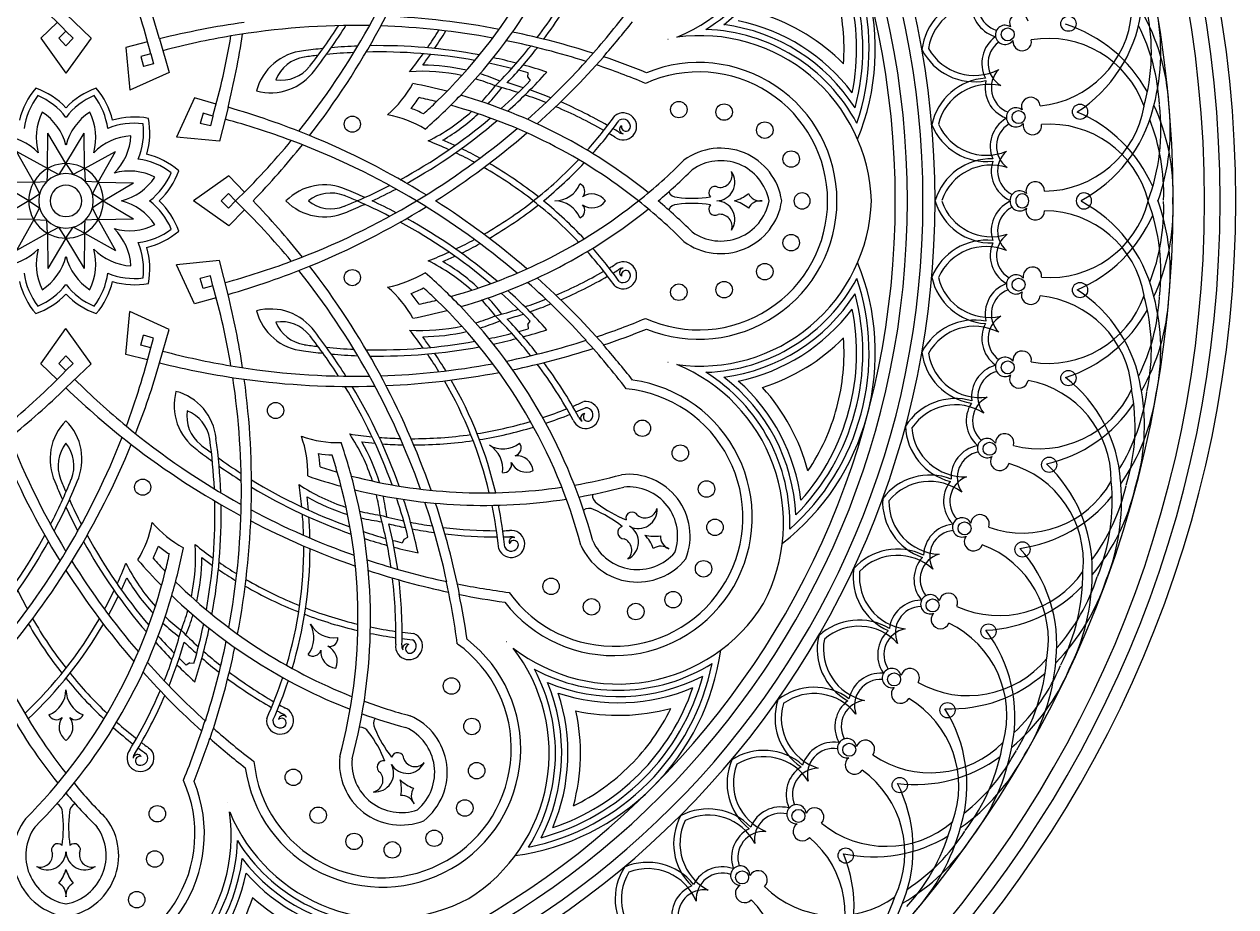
# Model space of a CAD drawing. Header units: millimetres. Extents: x 667 to 4200, y 451 to 2764.
# Drawn here: x 2432 to 2950, y 1939 to 2317 of the extents above; entities that cross this region are included whole.
import ezdxf

# ---------------------------------------------------------------- set-up
doc = ezdxf.new("R2010")
doc.units = ezdxf.units.MM
doc.layers.add('cad-block.com', color=250, linetype='Continuous')

# ---------------------------------------------------------------- blocks, each defined once
blk = doc.blocks.new('deco2_cad-block.com')
at = {"color": 0}
for p, q in [((0, 79.96), (10.69, 69.59)), ((-3.76, 76.31), (-10.69, 69.59)), ((0, 72.51), (-3.12, 69.48)), ((0, 72.51), (3.12, 69.48)), ((-10.69, 69.59), (0, 54.57)), ((-3.12, 69.48), (0, 66.26)), ((10.69, 69.59), (0, 54.57)), ((3.12, 69.48), (0, 66.26)), ((34.9, 67.97), (25.54, 65.61)), ((39.98, 69.25), (44.05, 54.93)), ((25.54, 65.61), (27.29, 47.26)), ((36.25, 62.79), (32.03, 61.73)), ((36.25, 62.79), (37.44, 58.61)), ((32.03, 61.73), (33.13, 57.38)), ((37.44, 58.61), (33.13, 57.38)), ((44.05, 54.93), (27.29, 47.26)), ((197.43, 52.9), (197.57, 54.72)), ((197.43, 52.9), (198.46, 51.4)), ((54.93, 44.05), (47.26, 27.29)), ((64.21, 41.41), (54.93, 44.05)), ((58.61, 37.44), (57.38, 33.13)), ((62.79, 36.25), (58.61, 37.44)), ((62.79, 36.25), (61.73, 32.03)), ((69.25, 39.98), (65.61, 25.54)), ((61.73, 32.03), (57.38, 33.13)), ((-7.97, 13.8), (-7.74, 28.88)), ((0, 15.94), (-7.74, 28.88)), ((0, 15.94), (7.74, 28.88)), ((7.97, 13.8), (7.74, 28.88)), ((65.61, 25.54), (47.26, 27.29)), ((-13.8, 7.97), (-21.14, 21.14)), ((-7.97, 13.8), (-21.14, 21.14)), ((7.97, 13.8), (21.14, 21.14)), ((13.8, 7.97), (21.14, 21.14)), ((0, 15.94), (-3.02, 11.28)), ((0, 15.94), (3.02, 11.28)), ((-7.97, 13.8), (-8.26, 8.26)), ((-7.97, 13.8), (-3.02, 11.28)), ((7.97, 13.8), (3.02, 11.28)), ((7.97, 13.8), (8.26, 8.26)), ((69.59, 10.69), (54.57, 0)), ((76.31, 3.76), (69.59, 10.69)), ((-13.8, 7.97), (-28.88, 7.74)), ((-15.94, 0), (-28.88, 7.74)), ((-13.8, 7.97), (-8.26, 8.26)), ((-13.8, 7.97), (-11.28, 3.02)), ((13.8, 7.97), (8.26, 8.26)), ((13.8, 7.97), (11.28, 3.02)), ((13.8, 7.97), (28.88, 7.74)), ((15.94, 0), (28.88, 7.74)), ((-15.94, 0), (-28.88, -7.74)), ((-15.94, 0), (-11.28, 3.02)), ((-15.94, 0), (-11.28, -3.02)), ((15.94, 0), (11.28, 3.02)), ((15.94, 0), (11.28, -3.02)), ((15.94, 0), (28.88, -7.74)), ((69.59, -10.69), (54.57, 0)), ((69.48, 3.12), (66.26, 0)), ((69.48, -3.12), (66.26, 0)), ((72.51, 0), (69.48, 3.12)), ((72.51, 0), (69.48, -3.12)), ((-13.8, -7.97), (-11.28, -3.02)), ((13.8, -7.97), (11.28, -3.02)), ((76.31, -3.76), (69.59, -10.69)), ((-13.8, -7.97), (-28.88, -7.74)), ((-13.8, -7.97), (-21.14, -21.14)), ((-13.8, -7.97), (-8.26, -8.26)), ((-7.97, -13.8), (-8.26, -8.26)), ((7.97, -13.8), (8.26, -8.26)), ((13.8, -7.97), (8.26, -8.26)), ((13.8, -7.97), (28.88, -7.74)), ((13.8, -7.97), (21.14, -21.14)), ((-7.97, -13.8), (-21.14, -21.14)), ((-7.97, -13.8), (-3.02, -11.28)), ((-7.97, -13.8), (-7.74, -28.88)), ((0, -15.94), (-3.02, -11.28)), ((0, -15.94), (3.02, -11.28)), ((7.97, -13.8), (3.02, -11.28)), ((7.97, -13.8), (7.74, -28.88)), ((7.97, -13.8), (21.14, -21.14)), ((0, -15.94), (-7.74, -28.88)), ((0, -15.94), (7.74, -28.88)), ((65.61, -25.54), (47.26, -27.29)), ((69.25, -39.98), (65.61, -25.54)), ((54.93, -44.05), (47.26, -27.29)), ((61.73, -32.03), (57.38, -33.13)), ((58.61, -37.44), (57.38, -33.13)), ((62.79, -36.25), (61.73, -32.03)), ((64.21, -41.41), (54.93, -44.05)), ((62.79, -36.25), (58.61, -37.44)), ((25.54, -65.61), (27.29, -47.26)), ((44.05, -54.93), (27.29, -47.26)), ((197.43, -52.9), (198.46, -51.4)), ((-10.69, -69.59), (0, -54.57)), ((10.69, -69.59), (0, -54.57)), ((39.98, -69.25), (44.05, -54.93)), ((197.43, -52.9), (197.57, -54.72)), ((32.03, -61.73), (33.13, -57.38)), ((36.25, -62.79), (32.03, -61.73)), ((37.44, -58.61), (33.13, -57.38)), ((36.25, -62.79), (37.44, -58.61)), ((-3.12, -69.48), (0, -66.26)), ((3.12, -69.48), (0, -66.26)), ((34.9, -67.97), (25.54, -65.61)), ((-3.76, -76.31), (-10.69, -69.59)), ((0, -72.51), (-3.12, -69.48)), ((0, -72.51), (3.12, -69.48)), ((0, -79.96), (10.69, -69.59)), ((144.53, -144.53), (143.74, -146.17)), ((144.53, -144.53), (146.17, -143.74)), ((52.9, -197.43), (51.4, -198.46)), ((52.9, -197.43), (54.72, -197.57))]:
    blk.add_line(p, q, dxfattribs=at)
for centre, radius in [((428.47, 75.73), 3.26), ((402.52, 71.16), 2.78), ((261.95, 39.02), 3.52), ((281.3, 37.95), 3.52), ((122.38, 32.79), 3.46), ((407.18, 35.81), 2.78), ((433.43, 38.11), 3.26), ((298.68, 30.24), 3.52), ((309.97, 17.87), 3.52), ((309.97, -17.87), 3.52), ((122.38, -32.79), 3.46), ((298.68, -30.24), 3.52), ((261.95, -39.02), 3.52), ((281.3, -37.95), 3.52), ((407.18, -35.81), 2.78), ((433.43, -38.11), 3.26), ((402.52, -71.16), 2.78), ((428.47, -75.73), 3.26), ((89.59, -89.59), 3.46), ((246.36, -97.18), 3.52), ((394.8, -105.97), 2.78), ((262.59, -107.79), 3.52), ((420.25, -112.79), 3.26), ((32.79, -122.38), 3.46), ((273.78, -123.15), 3.52), ((277.38, -139.51), 3.52), ((384.07, -139.97), 2.78), ((408.84, -148.98), 3.26), ((272.52, -157.24), 3.52), ((207.34, -164.77), 3.52), ((224.64, -173.51), 3.52), ((259.51, -170.46), 3.52), ((370.43, -172.91), 2.78), ((243.55, -175.53), 3.52), ((394.31, -184.05), 3.26), ((353.96, -204.53), 2.78), ((164.77, -207.34), 3.52), ((376.78, -217.71), 3.26), ((173.51, -224.64), 3.52), ((334.8, -234.6), 2.78), ((97.18, -246.36), 3.52), ((175.53, -243.55), 3.52), ((356.38, -249.72), 3.26), ((39.02, -261.95), 3.52), ((170.46, -259.51), 3.52), ((107.79, -262.59), 3.52), ((313.09, -262.89), 2.78), ((157.39, -272.43), 3.52), ((123.15, -273.78), 3.52), ((139.51, -277.38), 3.52), ((37.95, -281.3), 3.52), ((333.28, -279.82), 3.26), ((289, -289.17), 2.78), ((30.24, -298.68), 3.52)]:
    blk.add_circle(centre, radius, dxfattribs=at)
for centre, radius, start, end in [((0, 0), 500, 0, 180), ((0, 0), 493.32, 0, 180), ((0, 0), 486.63, 0, 180), ((0, 0), 473.26, 0, 180), ((0, 0), 371.46, 0, 180), ((0, 0), 366.31, 0, 180), ((0, 0), 359.63, 0, 180), ((0, 0), 354.48, 0, 180), ((233.37, 137.85), 73.33, 292.2106, 27.892), ((1.41, 205.45), 226.31, 313.9243, 345.0602), ((1.41, 205.45), 231.66, 316.2342, 344.9545), ((233.38, 137.84), 76.01, 301.8219, 1.8599), ((233.38, 137.84), 78.68, 307.3789, 357.3291), ((-152.08, 230.93), 322.13, 321.3512, 340.4582), ((-163.05, 234.81), 337.92, 322.2433, 340.801), ((-284.87, -23.8), 337.92, 15.9835, 21.4008), ((-230.93, -152.08), 322.13, 44.2025, 50.4479), ((-276.03, -16.24), 322.13, 14.2025, 20.4479), ((46.45, 186.42), 193.96, 323.0385, 331.4331), ((46.45, 186.42), 196.64, 323.3702, 331.4846), ((243.32, 65.01), 89.25, 355.8873, 15.1031), ((243.32, 65.01), 94.6, 348.5449, 15.1031), ((243.32, 65.01), 97.27, 344.9649, 15.1031), ((243.32, 65.01), 99.95, 341.4119, 15.1031), ((243.32, 65.01), 102.62, 337.8584, 15.1031), ((400.95, 83.64), 11.19, 140.9422, 253.7824), ((390.83, 61.61), 25.17, 98.7749, 173.0216), ((390.83, 61.61), 22.49, 82.5137, 170.9299), ((400.95, 83.64), 13.86, 172.2961, 253.7824), ((121.82, -258.61), 337.92, 79.199, 87.4614), ((-15.84, 276.71), 322.13, 317.5997, 322.4351), ((271.03, -2.7), 86.7, 44.9945, 72.0467), ((407.3, 76.09), 3.97, 9.5537, 206.3503), ((412.22, 83.85), 43.43, 275.4396, 355.5727), ((399.01, 89.39), 61.18, 302.8474, 351.2), ((381.83, 36.8), 89.64, 2.9473, 29.7152), ((378.3, 63.61), 85.63, 344.3599, 12.0527), ((378.3, 63.61), 89.64, 345.2848, 12.0527), ((121.82, -258.61), 337.92, 97.7567, 104.0165), ((123.95, -247.17), 322.13, 88.9691, 99.5521), ((-78.44, 199.78), 231.49, 322.0807, 327.3452), ((-78.44, 199.78), 234.17, 322.0807, 327.7804), ((123.95, -247.17), 322.13, 79.5418, 88.1097), ((8.63, 165.97), 177.15, 325.4212, 328.3447), ((8.63, 165.97), 179.83, 325.8949, 328.7426), ((-23.37, 285.58), 337.92, 318.4663, 321.7976), ((271.03, -2.7), 76.01, 28.1365, 88.1745), ((271.03, -2.7), 78.68, 32.6673, 82.6174), ((271.03, -2.7), 81.35, 36.9601, 78.415), ((401.39, 70.97), 4.1, 55.0449, 190.2999), ((408.5, 17.27), 61.18, 28.6027, 72.1526), ((381.83, 36.8), 85.63, 2.9473, 26.4886), ((123.95, -247.17), 322.13, 99.5521, 104.8463), ((-247.17, 123.95), 322.13, 344.2025, 350.4479), ((-258.61, 121.82), 337.92, 345.9835, 351.4008), ((123.95, -247.17), 322.13, 72.2183, 78.4873), ((121.82, -258.61), 337.92, 72.174, 78.2055), ((287.81, 9.49), 66.82, 117.1398, 117.1996), ((271.03, -2.7), 73.33, 2.108, 97.7894), ((405.32, 58.87), 13.86, 126.2176, 207.7039), ((405.32, 58.87), 11.19, 126.2176, 239.0578), ((401.4, 70.93), 4.1, 189.7001, 324.9551), ((408.71, 68.13), 3.97, 173.6497, 10.4463), ((419.82, 26.03), 43.43, 19.4273, 99.5604), ((103.8, 41.07), 23.16, 95.6226, 165.1352), ((133.8, -167.82), 234.17, 95.8678, 97.9193), ((133.8, -167.82), 231.49, 96.464, 97.9193), ((133.8, -167.82), 231.49, 92.6548, 95.5709), ((133.8, -167.82), 234.17, 92.2196, 95.0045), ((133.8, -167.82), 231.49, 79.7966, 91.3635), ((133.8, -167.82), 234.17, 79.4286, 90.9628), ((8.63, 165.97), 177.15, 321.3042, 324.4206), ((8.63, 165.97), 179.83, 323.1179, 324.9213), ((46.45, 186.42), 193.96, 314.9576, 321.6898), ((46.45, 186.42), 196.64, 316.2828, 322.0467), ((388.28, 76.11), 25.17, 206.9784, 281.2251), ((388.28, 76.11), 22.49, 209.0701, 297.4863), ((104.19, 46.07), 15.57, 98.8574, 158.4118), ((104.19, 46.07), 15.57, 98.8574, 158.4118), ((91.99, 67.2), 15.57, 261.5882, 321.1426), ((151.97, -27.85), 85.9, 77.0376, 89.6627), ((133.8, -167.82), 231.49, 75.8054, 78.2881), ((133.8, -167.82), 234.17, 75.4672, 77.9528), ((133.8, -167.82), 234.17, 72.154, 74.7391), ((-16.24, 276.03), 322.13, 311.5127, 317.7817), ((-23.8, 284.87), 337.92, 311.7945, 318.64), ((123.95, -247.17), 322.13, 67.4049, 71.3919), ((121.82, -258.61), 337.92, 71.36, 71.3861), ((121.82, -258.61), 337.92, 71.36, 71.3861), ((121.82, -258.61), 337.92, 68.0424, 71.36), ((270.42, 0.01), 59.13, 359.9891, 112.0956), ((87.47, 69.36), 23.16, 254.8648, 324.3774), ((151.97, -27.85), 83.23, 78.0545, 93.4919), ((151.97, -27.85), 83.23, 67.7356, 73.893), ((151.97, -27.85), 85.9, 67.0042, 73.065), ((31.96, 212.23), 234.17, 312.0472, 317.846), ((133.8, -167.82), 231.49, 74.0098, 75.0611), ((270.42, 0.01), 55.12, 359.9891, 114.323), ((394.7, 27.32), 25.17, 93.7749, 168.0216), ((406.71, 48.38), 11.19, 135.9422, 248.7824), ((11.51, 27.04), 32.28, 139.1301, 166.6779), ((-23.49, 17.67), 32.28, 43.3221, 70.8699), ((23.49, 17.67), 32.28, 109.1301, 136.6779), ((-11.51, 27.04), 32.28, 13.3221, 40.8699), ((105.98, 73.45), 48.29, 310.6848, 331.1664), ((103.95, -177.22), 231.66, 75.273, 78.9669), ((117.68, 100.1), 83.23, 316.107, 322.2644), ((117.68, 100.1), 85.9, 316.935, 322.9958), ((133.44, -138.22), 193.96, 72.0121, 75.0424), ((31.96, 212.23), 231.49, 311.7119, 315.9902), ((133.44, -138.22), 196.64, 71.6082, 73.7172), ((133.44, -138.22), 196.64, 67.9533, 70.7408), ((394.7, 27.32), 22.49, 77.5137, 165.9299), ((406.71, 48.38), 13.86, 167.2961, 248.7824), ((11.51, 27.04), 29.61, 142.7154, 172.4859), ((-23.49, 17.67), 29.61, 37.5141, 67.2846), ((23.49, 17.67), 29.61, 112.7154, 142.4859), ((-11.51, 27.04), 29.61, 7.5141, 37.2846), ((105.98, 73.45), 53.63, 320.773, 326.9115), ((103.95, -177.22), 226.31, 76.0757, 78.0214), ((1.41, 205.45), 226.31, 311.9786, 313.9243), ((1.41, 205.45), 231.66, 311.0331, 316.2342), ((103.95, -177.22), 231.66, 51.2517, 73.7658), ((133.44, -138.22), 193.96, 68.3102, 71.124), ((133.44, -138.22), 196.64, 60.0863, 66.6298), ((412.37, 40.31), 3.97, 4.5537, 201.3503), ((11.51, 27.04), 24.26, 153.2944, 195.4738), ((-23.49, 17.67), 24.26, 14.5262, 56.7056), ((23.49, 17.67), 24.26, 123.2944, 165.4738), ((-11.51, 27.04), 24.26, 344.5262, 26.7056), ((-23.8, -284.87), 337.92, 67.7567, 74.0165), ((128.5, -10.62), 48.29, 58.8336, 79.3152), ((128.5, -10.62), 53.63, 63.0885, 69.227), ((117.68, 100.1), 83.23, 296.5081, 311.9455), ((117.68, 100.1), 85.9, 300.3373, 312.9624), ((103.95, -177.22), 226.31, 51.5421, 74.4969), ((133.44, -138.22), 193.96, 60.194, 66.9615), ((90.46, 139.42), 177.15, 318.3274, 324.4126), ((238.14, 31.83), 5.77, 232.0425, 128.7192), ((406.04, 35.72), 4.1, 50.0449, 185.2999), ((417.94, 47.61), 43.43, 270.4396, 350.5727), ((408.44, -18.4), 61.18, 23.6027, 67.1526), ((405.27, 54.27), 61.18, 297.8474, 346.2), ((382.39, 30.41), 85.63, 339.3599, 7.0527), ((378.3, 63.64), 89.64, 344.4979, 345.2848), ((383.57, 3.39), 89.64, 357.9473, 24.7152), ((382.39, 30.41), 89.64, 340.2848, 7.0527), ((29.17, 3.56), 29.61, 82.7154, 112.4859), ((29.17, 3.56), 32.28, 79.1301, 106.6779), ((3.56, 29.17), 29.61, 337.5141, 7.2846), ((3.56, 29.17), 32.28, 343.3221, 10.8699), ((-16.24, -276.03), 322.13, 69.5521, 74.8463), ((31.96, 212.23), 231.49, 298.6365, 310.2034), ((31.96, 212.23), 234.17, 299.0372, 310.5714), ((90.46, 139.42), 179.83, 318.4849, 324.2761), ((238.14, 31.83), 3.1, 345.7151, 122.9548), ((238.51, 30.58), 1.89, 123.9409, 258.5495), ((239.31, 31.64), 1.92, 164.6313, 359.5784), ((393.43, 41.98), 25.17, 201.9784, 276.2251), ((393.43, 41.98), 22.49, 204.0701, 292.4863), ((408.9, 23.33), 13.86, 121.2176, 202.7039), ((408.9, 23.33), 11.19, 121.2176, 234.0578), ((406.04, 35.68), 4.1, 184.7001, 319.9551), ((413.08, 32.26), 3.97, 168.6497, 5.4463), ((420.48, -10.66), 43.43, 14.4273, 94.5604), ((383.57, 3.39), 85.63, 357.9473, 21.4886), ((-29.17, 3.56), 24.26, 44.5262, 86.7056), ((29.17, 3.56), 24.26, 93.2944, 135.4738), ((3.56, 29.17), 24.26, 314.5262, 356.7056), ((-23.8, -284.87), 337.92, 58.2651, 67.7567), ((-16.24, 276.03), 322.13, 301.0309, 310.4582), ((-23.8, 284.87), 337.92, 302.5386, 310.801), ((90.46, -139.42), 179.83, 65.0787, 66.8821), ((133.44, -138.22), 193.96, 58.5669, 59.3967), ((133.44, -138.22), 196.64, 58.5154, 59.3016), ((238.14, 31.83), 3.1, 229.665, 270), ((-152.08, 230.93), 322.13, 314.2025, 320.4479), ((-163.05, 234.81), 337.92, 315.9835, 321.4008), ((-16.24, -276.03), 322.13, 58.9691, 69.5521), ((90.46, -139.42), 177.15, 65.5794, 68.6958), ((90.46, -139.42), 179.83, 61.2574, 64.1051), ((279.82, -3.87), 26.39, 8.4268, 126.4524), ((409.36, 12.75), 11.19, 130.9422, 243.7824), ((0, 0), 15.94, 0, 180), ((27.04, -11.51), 29.61, 52.7154, 82.4859), ((27.04, -11.51), 32.28, 49.1301, 76.6779), ((90.46, -139.42), 177.15, 61.6553, 64.5788), ((90.46, -139.42), 179.83, 51.7038, 59.8082), ((90.46, 139.42), 177.15, 308.0938, 316.5603), ((90.46, 139.42), 179.83, 309.1678, 316.7492), ((103.95, 177.22), 226.31, 308.4579, 315.0602), ((279.82, -3.87), 21.04, 10.5905, 125.4246), ((395.57, -7.18), 25.17, 88.7749, 163.0216), ((409.36, 12.75), 13.86, 162.2961, 243.7824), ((0, 0), 11.68, 0, 180), ((27.04, -11.51), 24.26, 63.2944, 105.4738), ((17.67, 23.49), 29.61, 307.5141, 337.2846), ((17.67, 23.49), 32.28, 313.3221, 340.8699), ((90.46, -139.42), 177.15, 51.9062, 60.1716), ((103.95, 177.22), 231.66, 310.0939, 314.9545), ((277.94, 7.96), 7.96, 271.7213, 34.4948), ((279.51, 10.97), 5.23, 261.8888, 17.4766), ((395.57, -7.18), 22.49, 72.5137, 160.9299), ((0, 0), 6.73, 0, 180), ((17.67, 23.49), 24.26, 284.5262, 326.7056), ((110.43, -16.34), 23.16, 65.6226, 135.1352), ((31.96, 212.23), 231.49, 293.536, 297.3452), ((208.85, 11.67), 11.67, 270.5056, 338.0494), ((218.26, 4.12), 3.49, 316.1057, 66.0233), ((277.4, 3.51), 2.66, 58.8191, 223.3476), ((414.3, 4.22), 3.97, 359.5537, 196.3503), ((0, 0), 500, 180, 0), ((0, 0), 493.32, 180, 0), ((0, 0), 486.63, 180, 0), ((0, 0), 473.26, 180, 0), ((0, 0), 371.46, 180, 0), ((0, 0), 366.31, 180, 0), ((0, 0), 359.63, 180, 0), ((0, 0), 354.48, 180, 0), ((0, 0), 15.94, 180, 360), ((0, 0), 11.68, 180, 0), ((0, 0), 6.73, 180, 0), ((17.67, -23.49), 29.61, 22.7154, 52.4859), ((17.67, -23.49), 32.28, 19.1301, 46.6779), ((110.43, 16.34), 23.16, 224.8648, 294.3774), ((-16.24, 276.03), 322.13, 290.4479, 301.0309), ((113.27, -12.2), 15.57, 68.8574, 128.4118), ((113.27, -12.2), 15.57, 68.8574, 128.4118), ((31.96, -212.23), 231.49, 66.464, 67.9193), ((31.96, 212.23), 231.49, 292.0807, 293.536), ((31.96, -212.23), 234.17, 65.8678, 67.9193), ((31.96, 212.23), 234.17, 294.9955, 297.7804), ((90.46, -139.42), 177.15, 43.4397, 51.9062), ((90.46, -139.42), 179.83, 43.2508, 50.8322), ((208.85, -11.67), 11.67, 21.9506, 89.4944), ((224.82, -4.15), 7.12, 35.6938, 124.6943), ((103.95, -177.22), 226.31, 44.9398, 51.5421), ((270.42, -0.01), 59.13, 247.9044, 0.0109), ((103.95, -177.22), 231.66, 45.0455, 49.9061), ((261.34, 5.68), 4.16, 206.0878, 269.0015), ((267.79, 51.23), 50.13, 262.5182, 278.8067), ((277.94, -7.96), 7.96, 325.5052, 88.2787), ((281.5, 15.27), 15.84, 285.4328, 309.9233), ((296.78, 5.67), 5.71, 206.4722, 277.2481), ((296.78, -5.67), 5.71, 82.7519, 153.5278), ((314.63, -0.09), 3.52, 1.4087, 178.5913), ((314.63, 0.09), 3.52, 181.4087, 358.5913), ((407.6, 0.2), 4.1, 45.0449, 180.2999), ((408.74, 0.19), 2.78, 356.1081, 183.8919), ((408.74, -0.19), 2.78, 176.1081, 3.8919), ((435.09, 0.19), 3.26, 356.685, 183.315), ((435.09, -0.19), 3.26, 176.685, 3.315), ((405.27, -53.92), 61.18, 61.8006, 62.1526), ((405.27, 53.92), 61.18, 297.8474, 298.1994), ((420.49, 11.01), 43.43, 345.3156, 345.5727), ((420.49, -11.01), 43.43, 14.4273, 14.6844), ((382.4, 30.43), 89.64, 340.1567, 340.2848), ((382.4, -30.43), 89.64, 19.7152, 19.8433), ((382.4, -30.05), 89.64, 19.5872, 19.7152), ((382.4, 30.05), 89.64, 340.2848, 340.4128), ((383.57, -3.03), 85.63, 2.0307, 2.0527), ((383.57, 3.03), 85.63, 357.9473, 357.9693), ((383.57, -3.03), 89.64, 1.9398, 2.0527), ((17.67, -23.49), 24.26, 33.2944, 75.4738), ((-152.08, -230.93), 322.13, 39.5521, 45.7975), ((-163.05, -234.81), 337.92, 38.5992, 44.0165), ((113.27, 12.2), 15.57, 231.5882, 291.1426), ((113.27, 12.2), 15.57, 231.5882, 291.1426), ((-23.8, 284.87), 337.92, 292.2433, 301.7349), ((31.96, 212.23), 234.17, 292.0807, 294.1322), ((31.96, -212.23), 231.49, 62.6548, 66.464), ((31.96, -212.23), 234.17, 62.2196, 65.0045), ((-16.24, -276.03), 322.13, 49.5418, 58.9691), ((-23.8, -284.87), 337.92, 49.199, 57.4614), ((103.95, 177.22), 226.31, 285.5031, 308.4579), ((103.95, 177.22), 231.66, 286.2342, 308.7483), ((90.46, 139.42), 177.15, 299.8284, 308.0938), ((90.46, 139.42), 179.83, 300.1918, 308.2962), ((218.26, -4.12), 3.49, 293.9767, 43.8943), ((224.82, 4.15), 7.12, 235.3057, 324.3062), ((270.42, -0.01), 55.12, 245.677, 0.0109), ((261.34, -5.68), 4.16, 90.9985, 153.9122), ((271.03, 2.7), 73.33, 262.2106, 357.892), ((267.79, -51.23), 50.13, 81.1933, 97.4818), ((279.82, 3.87), 26.39, 233.5476, 351.5732), ((279.82, 3.87), 21.04, 234.5754, 349.4095), ((277.4, -3.51), 2.66, 136.6524, 301.1809), ((281.5, -15.27), 15.84, 50.0767, 74.5672), ((395.57, 7.18), 25.17, 196.9784, 271.2251), ((395.57, 7.18), 22.49, 199.0701, 287.4863), ((409.36, -12.75), 13.86, 116.2176, 197.7039), ((409.36, -12.75), 11.19, 116.2176, 229.0578), ((407.6, -0.2), 4.1, 179.7001, 314.9551), ((414.3, -4.22), 3.97, 163.6497, 0.4463), ((420.48, 10.66), 43.43, 265.4396, 345.5727), ((417.94, -47.61), 43.43, 9.4273, 89.5604), ((405.27, -54.27), 61.18, 13.8, 62.1526), ((382.39, -30.41), 85.63, 352.9473, 20.6401), ((383.57, -3.39), 85.63, 338.5114, 2.0527), ((383.57, -3.39), 89.64, 335.2848, 2.0527), ((382.39, -30.41), 89.64, 352.9473, 19.7152), ((383.57, 3.03), 89.64, 357.9473, 358.0602), ((27.04, 11.51), 24.26, 254.5262, 296.7056), ((31.96, -212.23), 231.49, 49.7966, 61.3635), ((31.96, -212.23), 234.17, 49.4286, 60.9628), ((279.51, -10.97), 5.23, 342.5234, 98.1112), ((408.44, 18.4), 61.18, 292.8474, 336.3973), ((3.56, -29.17), 24.26, 3.2944, 45.4738), ((27.04, 11.51), 29.61, 277.5141, 307.2846), ((27.04, 11.51), 32.28, 283.3221, 310.8699), ((408.9, -23.33), 11.19, 125.9422, 238.7824), ((-29.17, -3.56), 24.26, 273.2944, 315.4738), ((11.51, -27.04), 24.26, 164.5262, 206.7056), ((-11.51, -27.04), 24.26, 333.2944, 15.4738), ((29.17, -3.56), 24.26, 224.5262, 266.7056), ((3.56, -29.17), 29.61, 352.7154, 22.4859), ((3.56, -29.17), 32.28, 349.1301, 16.6779), ((90.46, 139.42), 177.15, 295.4212, 298.3447), ((90.46, 139.42), 179.83, 295.8949, 298.7426), ((90.46, -139.42), 179.83, 35.7239, 41.5151), ((393.43, -41.98), 25.17, 83.7749, 158.0216), ((393.43, -41.98), 22.49, 67.5137, 155.9299), ((408.9, -23.33), 13.86, 157.2961, 238.7824), ((-23.49, -17.67), 24.26, 303.2944, 345.4738), ((23.49, -17.67), 24.26, 194.5262, 236.7056), ((-16.24, 276.03), 322.13, 285.1537, 290.4479), ((90.46, 139.42), 177.15, 291.3042, 294.4206), ((117.68, -100.1), 83.23, 48.0545, 63.4919), ((90.46, 139.42), 179.83, 293.1179, 294.9213), ((90.46, -139.42), 177.15, 35.5874, 41.6726), ((11.51, -27.04), 29.61, 187.5141, 217.2846), ((-11.51, -27.04), 29.61, 322.7154, 352.4859), ((29.17, -3.56), 29.61, 247.5141, 277.2846), ((-23.8, 284.87), 337.92, 285.9835, 292.2433), ((-152.08, -230.93), 322.13, 19.5418, 38.6488), ((-163.05, -234.81), 337.92, 19.199, 37.7567), ((128.5, 10.62), 48.29, 280.6848, 301.1664), ((1.41, -205.45), 231.66, 43.7658, 48.9669), ((117.68, -100.1), 85.9, 47.0376, 59.6627), ((133.44, 138.22), 193.96, 293.0385, 299.806), ((133.44, 138.22), 193.96, 300.6033, 301.4331), ((133.44, 138.22), 196.64, 300.6984, 301.4846), ((238.14, -31.83), 5.77, 231.2808, 127.9575), ((238.14, -31.83), 3.1, 90, 130.335), ((238.14, -31.83), 3.1, 237.0452, 14.2849), ((238.51, -30.58), 1.89, 101.4505, 236.0591), ((239.31, -31.64), 1.92, 0.4216, 195.3687), ((243.32, -65.01), 102.62, 344.8969, 22.1416), ((413.08, -32.26), 3.97, 354.5537, 191.3503), ((11.51, -27.04), 32.28, 193.3221, 220.8699), ((-23.49, -17.67), 29.61, 292.7154, 322.4859), ((23.49, -17.67), 29.61, 217.5141, 247.2846), ((-11.51, -27.04), 32.28, 319.1301, 346.6779), ((29.17, -3.56), 32.28, 253.3221, 280.8699), ((-16.24, -276.03), 322.13, 42.2183, 48.4873), ((-23.8, -284.87), 337.92, 41.36, 48.2055), ((133.44, 138.22), 196.64, 293.3702, 299.9137), ((271.03, 2.7), 76.01, 271.8255, 331.8635), ((243.32, -65.01), 99.95, 344.8969, 18.5881), ((394.7, -27.32), 25.17, 191.9784, 266.2251), ((394.7, -27.32), 22.49, 194.0701, 282.4863), ((406.71, -48.38), 13.86, 111.2176, 192.7039), ((406.04, -35.72), 4.1, 174.7001, 309.9551), ((406.04, -35.68), 4.1, 40.0449, 175.2999), ((-23.49, -17.67), 32.28, 289.1301, 316.6779), ((23.49, -17.67), 32.28, 223.3221, 250.8699), ((-247.17, -123.95), 322.13, 9.5521, 15.7975), ((-258.61, -121.82), 337.92, 8.5992, 14.0165), ((105.98, -73.45), 48.29, 28.8336, 49.3152), ((128.5, 10.62), 53.63, 290.773, 296.9115), ((105.98, -73.45), 53.63, 33.0885, 39.227), ((1.41, -205.45), 226.31, 46.0757, 48.0214), ((31.96, -212.23), 231.49, 44.0098, 48.2881), ((31.96, -212.23), 234.17, 42.154, 47.9528), ((271.03, 2.7), 78.68, 277.3826, 327.3327), ((243.32, -65.01), 97.27, 344.8969, 15.0351), ((406.71, -48.38), 11.19, 111.2176, 224.0578), ((412.37, -40.31), 3.97, 158.6497, 355.4463), ((419.82, -26.03), 43.43, 260.4396, 340.5727), ((412.22, -83.85), 43.43, 4.4273, 84.5604), ((399.01, -89.39), 61.18, 8.8, 57.1526), ((381.83, -36.8), 85.63, 333.5114, 357.0527), ((381.83, -36.8), 89.64, 330.2848, 357.0527), ((378.3, -63.61), 85.63, 347.9473, 15.6401), ((378.3, -63.64), 89.64, 14.7152, 15.5021), ((378.3, -63.61), 89.64, 347.9473, 14.7152), ((87.47, -69.36), 23.16, 35.6226, 105.1352), ((103.95, 177.22), 226.31, 281.9786, 283.9243), ((1.41, -205.45), 226.31, 14.9398, 46.0757), ((1.41, -205.45), 231.66, 15.0455, 43.7658), ((117.68, -100.1), 83.23, 37.7356, 43.893), ((117.68, -100.1), 85.9, 37.0042, 43.065), ((133.44, 138.22), 193.96, 284.9576, 287.9879), ((133.44, 138.22), 193.96, 288.876, 291.6898), ((133.44, 138.22), 196.64, 289.2592, 292.0467), ((271.03, 2.7), 81.35, 281.585, 323.0399), ((243.32, -65.01), 94.6, 344.8969, 11.4551), ((408.5, -17.27), 61.18, 287.8474, 331.3973), ((103.8, -41.07), 23.16, 194.8648, 264.3774), ((91.99, -67.2), 15.57, 38.8574, 98.4118), ((103.95, 177.22), 231.66, 281.0331, 284.727), ((151.97, 27.85), 83.23, 286.107, 292.2644), ((151.97, 27.85), 85.9, 286.935, 292.9958), ((46.45, -186.42), 193.96, 38.3102, 45.0424), ((133.44, 138.22), 196.64, 286.2828, 288.3918), ((46.45, -186.42), 196.64, 37.9533, 43.7172), ((123.95, 247.17), 322.13, 288.6081, 292.5951), ((388.28, -76.11), 25.17, 78.7749, 153.0216), ((405.32, -58.87), 11.19, 120.9422, 233.7824), ((104.19, -46.07), 15.57, 201.5882, 261.1426), ((104.19, -46.07), 15.57, 201.5882, 261.1426), ((-78.44, -199.78), 234.17, 32.2196, 37.9193), ((151.97, 27.85), 83.23, 266.5081, 281.9455), ((8.63, -165.97), 177.15, 35.5794, 38.6958), ((151.97, 27.85), 85.9, 270.3373, 282.9624), ((133.8, 167.82), 231.49, 281.7119, 284.1946), ((133.8, 167.82), 231.49, 284.9389, 285.9902), ((133.8, 167.82), 234.17, 285.2609, 287.846), ((121.82, 258.61), 337.92, 288.64, 291.9576), ((388.28, -76.11), 22.49, 62.5137, 150.9299), ((405.32, -58.87), 13.86, 152.2961, 233.7824), ((133.8, 167.82), 231.49, 262.0807, 263.536), ((-78.44, -199.78), 231.49, 32.6548, 37.9193), ((133.8, 167.82), 231.49, 268.6365, 280.2034), ((8.63, -165.97), 179.83, 35.0787, 36.8821), ((133.8, 167.82), 234.17, 282.0472, 284.5328), ((123.95, 247.17), 322.13, 281.5127, 287.7817), ((-15.84, -276.71), 322.13, 37.5649, 42.4003), ((-23.37, -285.58), 337.92, 38.2024, 41.5337), ((121.82, 258.61), 337.92, 288.6139, 288.64), ((121.82, 258.61), 337.92, 288.6139, 288.64), ((271.03, 2.7), 86.7, 287.9533, 315.0055), ((243.32, -65.01), 89.25, 344.8969, 4.1127), ((-276.03, 16.24), 322.13, 339.5521, 345.7975), ((123.95, 247.17), 322.13, 255.1537, 260.4479), ((133.8, 167.82), 234.17, 262.0807, 264.1322), ((133.8, 167.82), 231.49, 264.4291, 267.3452), ((133.8, 167.82), 234.17, 264.9955, 267.7804), ((133.8, 167.82), 234.17, 269.0372, 280.5714), ((8.63, -165.97), 177.15, 31.6553, 34.5788), ((8.63, -165.97), 179.83, 31.2574, 34.1051), ((121.82, 258.61), 337.92, 281.7945, 287.826), ((390.83, -61.61), 25.17, 186.9784, 261.2251), ((390.83, -61.61), 22.49, 189.0701, 277.4863), ((401.4, -70.93), 4.1, 35.0449, 170.2999), ((408.71, -68.13), 3.97, 349.5537, 186.3503), ((-284.87, 23.8), 337.92, 338.5992, 344.0165), ((121.82, 258.61), 337.92, 255.9835, 262.2433), ((123.95, 247.17), 322.13, 260.4479, 271.0309), ((123.95, 247.17), 322.13, 271.8903, 280.4582), ((46.45, -186.42), 193.96, 28.5669, 36.9615), ((46.45, -186.42), 196.64, 28.5154, 36.6298), ((287.81, -9.49), 66.82, 242.8004, 242.8602), ((233.37, -137.85), 73.33, 332.108, 67.7894), ((400.95, -83.64), 13.86, 106.2176, 187.7039), ((401.39, -70.97), 4.1, 169.7001, 304.9551), ((-230.93, 152.08), 322.13, 309.5521, 315.7975), ((230.93, 152.08), 322.13, 225.1537, 230.4479), ((-247.17, -123.95), 322.13, 349.5418, 8.6488), ((-258.61, -121.82), 337.92, 349.199, 7.7567), ((121.82, 258.61), 337.92, 262.2433, 271.7349), ((121.82, 258.61), 337.92, 272.5386, 280.801), ((8.63, -165.97), 177.15, 13.4397, 30.1716), ((8.63, -165.97), 179.83, 13.2508, 29.8082), ((234.19, -135.2), 59.13, 329.9891, 82.0956), ((233.38, -137.84), 76.01, 358.1401, 58.1781), ((233.38, -137.84), 78.68, 2.6709, 52.6211), ((233.38, -137.84), 81.35, 6.9637, 48.4187), ((400.95, -83.64), 11.19, 106.2176, 219.0578), ((407.3, -76.09), 3.97, 153.6497, 350.4463), ((403.35, -119.46), 43.43, 359.4273, 79.5604), ((389.71, -123.82), 61.18, 3.8, 52.1526), ((-234.81, 163.05), 337.92, 308.5992, 314.0165), ((234.81, 163.05), 337.92, 225.9835, 232.2433), ((69.36, -87.47), 23.16, 164.8648, 234.3774), ((41.07, -103.8), 23.16, 5.6226, 75.1352), ((-78.44, -199.78), 231.49, 19.7966, 31.3635), ((-78.44, -199.78), 234.17, 19.4286, 30.9628), ((234.19, -135.2), 55.12, 329.9891, 84.323), ((233.38, -137.84), 86.7, 14.9982, 42.0503), ((415.97, -62.52), 43.43, 255.4396, 335.5727), ((377.18, -69.94), 85.63, 328.5114, 352.0527), ((377.18, -69.94), 89.64, 325.2848, 352.0527), ((371.33, -96.34), 85.63, 342.9473, 10.6401), ((371.33, -96.34), 89.64, 342.9473, 9.7152), ((371.33, -96.37), 89.64, 9.7152, 10.5021), ((148.05, 75.51), 177.15, 292.7613, 294.4126), ((222.15, -91.51), 5.77, 202.0425, 98.7192), ((380.19, -109.66), 25.17, 73.7749, 148.0216), ((380.19, -109.66), 22.49, 57.5137, 145.9299), ((398.66, -93.97), 13.86, 147.2961, 228.7824), ((398.66, -93.97), 11.19, 115.9422, 228.7824), ((405.45, -52.8), 61.18, 282.8474, 326.3973), ((67.2, -91.99), 15.57, 171.5882, 231.1426), ((67.2, -91.99), 15.57, 171.5882, 231.1426), ((46.07, -104.19), 15.57, 8.8574, 68.4118), ((148.05, 75.51), 177.15, 288.3274, 291.8885), ((148.05, 75.51), 179.83, 288.4849, 292.0068), ((148.05, 75.51), 179.83, 292.8649, 294.2761), ((222.15, -91.51), 3.1, 199.665, 240), ((221.85, -92.77), 1.89, 93.9409, 228.5495), ((223.07, -92.25), 1.92, 134.6313, 329.5784), ((222.15, -91.51), 3.1, 315.7151, 92.9548), ((243.23, -65.35), 102.62, 307.8621, 345.1068), ((243.23, -65.35), 99.95, 311.4155, 345.1068), ((243.23, -65.35), 97.27, 314.9686, 345.1068), ((243.23, -65.35), 94.6, 318.5486, 345.1068), ((243.23, -65.35), 89.25, 325.8909, 345.1068), ((276.03, 16.24), 322.13, 200.4479, 211.0309), ((16.34, -110.43), 23.16, 134.8648, 204.3774), ((-16.34, -110.43), 23.16, 335.6226, 45.1352), ((230.93, 152.08), 322.13, 230.4479, 241.0309), ((148.05, 75.51), 177.15, 278.9823, 286.5603), ((148.05, 75.51), 179.83, 279.1678, 286.7492), ((383.99, -95.44), 25.17, 181.9784, 256.2251), ((383.99, -95.44), 22.49, 184.0701, 272.4863), ((-276.03, 16.24), 322.13, 319.5418, 338.6488), ((-167.82, -133.8), 231.49, 2.6548, 7.9193), ((-167.82, -133.8), 234.17, 2.2196, 7.9193), ((55.06, -116.6), 48.29, 358.8336, 19.3152), ((116.6, -55.06), 48.29, 250.6848, 271.1664), ((-101.5, -178.63), 231.66, 13.7658, 18.9669), ((51.86, -145.53), 83.23, 18.0545, 33.4919), ((148.05, 75.51), 177.15, 261.3042, 264.4206), ((51.86, -145.53), 85.9, 17.0376, 29.6627), ((148.05, 75.51), 179.83, 263.1179, 264.9213), ((148.05, 75.51), 177.15, 265.4212, 268.3447), ((148.05, 75.51), 177.15, 269.8284, 278.0938), ((148.05, 75.51), 179.83, 270.1918, 278.2962), ((186.7, -94.32), 11.67, 240.5056, 308.0494), ((191.08, -105.56), 3.49, 286.1057, 36.0233), ((393.7, -105.64), 4.1, 30.0449, 165.2999), ((401.22, -103.49), 3.97, 344.5537, 181.3503), ((-284.87, 23.8), 337.92, 319.199, 337.7567), ((284.87, 23.8), 337.92, 202.2433, 211.7349), ((12.2, -113.27), 15.57, 141.5882, 201.1426), ((12.2, -113.27), 15.57, 141.5882, 201.1426), ((-12.2, -113.27), 15.57, 338.8574, 38.4118), ((234.81, 163.05), 337.92, 232.2433, 241.7349), ((199.78, 78.44), 234.17, 232.0807, 234.1322), ((199.78, 78.44), 231.49, 232.0807, 233.536), ((55.06, -116.6), 53.63, 3.0885, 9.227), ((116.6, -55.06), 53.63, 260.773, 266.9115), ((-101.5, -178.63), 226.31, 16.0757, 18.0214), ((148.05, 75.51), 179.83, 265.8949, 268.7426), ((175.04, -114.53), 11.67, 351.9506, 59.4944), ((392.15, -118.26), 13.86, 101.2176, 182.7039), ((392.15, -118.26), 11.19, 101.2176, 214.0578), ((393.69, -105.68), 4.1, 164.7001, 299.9551), ((199.78, 78.44), 231.49, 234.4291, 237.3452), ((199.78, 78.44), 234.17, 234.9955, 237.7804), ((178.63, 101.5), 226.31, 251.9786, 253.9243), ((186.96, -112.7), 3.49, 263.9767, 13.8943), ((196.78, -108.81), 7.12, 205.3057, 294.3062), ((192.63, -116.01), 7.12, 5.6938, 94.6943), ((399.13, -111.3), 3.97, 148.6497, 345.4463), ((391.42, -154.16), 43.43, 354.4273, 74.5604), ((377.45, -157.31), 61.18, 358.8, 47.1526), ((-212.23, -31.96), 231.49, 332.6548, 337.9193), ((212.23, -31.96), 231.49, 202.0807, 203.536), ((178.63, 101.5), 231.66, 251.0331, 254.727), ((-101.5, -178.63), 226.31, 344.9398, 16.0757), ((178.63, 101.5), 226.31, 255.5031, 278.4579), ((178.63, 101.5), 226.31, 279.8433, 285.0602), ((240.4, -143.26), 26.39, 338.4268, 96.4524), ((369.19, -142.37), 25.17, 68.7749, 143.0216), ((388.96, -128.36), 11.19, 110.9422, 223.7824), ((-212.23, -31.96), 234.17, 332.2196, 337.9193), ((212.23, -31.96), 234.17, 202.0807, 204.1322), ((199.78, 78.44), 231.49, 238.6365, 250.2034), ((199.78, 78.44), 234.17, 239.0372, 250.5714), ((-75.51, -148.05), 177.15, 5.5794, 8.6958), ((145.53, -51.86), 83.23, 236.5081, 251.9455), ((-101.5, -178.63), 231.66, 345.0455, 13.7658), ((178.63, 101.5), 231.66, 256.2342, 278.7483), ((178.63, 101.5), 231.66, 280.0939, 284.9545), ((240.4, -143.26), 21.04, 340.5905, 95.4246), ((369.19, -142.37), 22.49, 52.5137, 140.9299), ((388.96, -128.36), 13.86, 142.2961, 223.7824), ((408.95, -98.53), 43.43, 250.4396, 330.5727), ((369.66, -102.54), 85.63, 323.5114, 347.0527), ((369.66, -102.54), 89.64, 320.2848, 347.0527), ((361.53, -128.33), 85.63, 337.9473, 5.6401), ((361.53, -128.33), 89.64, 337.9473, 4.7152), ((361.53, -128.36), 89.64, 4.7152, 5.5021), ((212.23, -31.96), 231.49, 204.4291, 207.3452), ((-167.82, -133.8), 231.49, 349.7966, 1.3635), ((-75.51, -148.05), 179.83, 5.0787, 6.8821), ((145.53, -51.86), 85.9, 240.3373, 252.9624), ((51.86, -145.53), 83.23, 7.7356, 13.893), ((51.86, -145.53), 85.9, 7.0042, 13.065), ((-78.44, -199.78), 231.49, 14.0098, 18.2881), ((-78.44, -199.78), 234.17, 12.154, 17.9528), ((-152.08, -230.93), 322.13, 12.2183, 18.4873), ((-163.05, -234.81), 337.92, 11.36, 18.2055), ((229.16, -125.75), 4.16, 176.0878, 239.0015), ((257.53, -89.53), 50.13, 232.5182, 248.8067), ((374.22, -128.54), 25.17, 176.9784, 251.2251), ((374.22, -128.54), 22.49, 179.0701, 267.4863), ((399.32, -87.94), 61.18, 277.8474, 321.3973), ((212.23, -31.96), 234.17, 204.9955, 207.7804), ((-167.82, -133.8), 234.17, 349.4286, 0.9628), ((230.93, 152.08), 322.13, 241.8903, 250.4582), ((-75.51, -148.05), 177.15, 1.6553, 4.5788), ((145.53, -51.86), 83.23, 256.107, 262.2644), ((-52.98, -184.67), 193.96, 8.3102, 15.0424), ((184.67, 52.98), 193.96, 254.9576, 257.9879), ((8.63, -165.97), 177.15, 5.5874, 11.6726), ((8.63, -165.97), 179.83, 5.7239, 11.5151), ((223.48, -135.59), 4.16, 60.9985, 123.9122), ((206.3, -178.26), 50.13, 51.1933, 67.4818), ((241.99, -135.65), 2.66, 28.8191, 193.3476), ((244.68, -132.08), 7.96, 241.7213, 4.4948), ((247.55, -130.26), 5.23, 231.8888, 347.4766), ((390.69, -138.07), 3.97, 339.5537, 176.3503), ((-10.62, -128.5), 48.29, 328.8336, 349.3152), ((73.45, -105.98), 48.29, 220.6848, 241.1664), ((234.81, 163.05), 337.92, 242.5386, 250.801), ((-75.51, -148.05), 179.83, 1.2574, 4.1051), ((145.53, -51.86), 85.9, 256.935, 262.9958), ((-52.98, -184.67), 196.64, 7.9533, 13.7172), ((184.67, 52.98), 196.64, 256.2828, 258.3918), ((184.67, 52.98), 193.96, 258.876, 261.6898), ((184.67, 52.98), 193.96, 263.0385, 269.806), ((238.48, -141.74), 2.66, 106.6524, 271.1809), ((236.73, -145.86), 7.96, 295.5052, 58.2787), ((380.36, -151.99), 13.86, 96.2176, 177.7039), ((383, -139.59), 4.1, 159.7001, 294.9551), ((383.01, -139.55), 4.1, 25.0449, 160.2999), ((-212.23, -31.96), 231.49, 319.7966, 331.3635), ((212.23, -31.96), 231.49, 208.6365, 220.2034), ((199.78, 78.44), 231.49, 251.7119, 254.1946), ((199.78, 78.44), 234.17, 252.0472, 254.5328), ((184.67, 52.98), 196.64, 259.2592, 262.0467), ((184.67, 52.98), 196.64, 263.3702, 269.9137), ((190.32, -146.63), 5.77, 201.2808, 97.9575), ((184.67, 52.98), 193.96, 270.6033, 271.4331), ((184.67, 52.98), 196.64, 270.6984, 271.4846), ((191.27, -145.74), 1.89, 71.4505, 206.0591), ((190.32, -146.63), 3.1, 60, 100.335), ((236.58, -149.25), 5.23, 312.5234, 68.1112), ((251.42, -127.53), 15.84, 255.4328, 279.9233), ((236.15, -153.97), 15.84, 20.0767, 44.5672), ((259.85, -143.48), 5.71, 176.4722, 247.2481), ((380.36, -151.99), 11.19, 96.2176, 209.0578), ((387.93, -145.66), 3.97, 143.6497, 340.4463), ((-212.23, -31.96), 234.17, 319.4286, 330.9628), ((212.23, -31.96), 234.17, 209.0372, 220.5714), ((-10.62, -128.5), 53.63, 333.0885, 339.227), ((73.45, -105.98), 53.63, 230.773, 236.9115), ((-177.22, -103.95), 231.66, 343.7658, 348.9669), ((-27.85, -151.97), 83.23, 348.0545, 3.4919), ((165.97, -8.63), 177.15, 231.3042, 234.4206), ((-75.51, -148.05), 177.15, 343.4397, 0.1716), ((-75.51, -148.05), 179.83, 343.2508, 359.8082), ((199.78, 78.44), 231.49, 254.9389, 255.9902), ((199.78, 78.44), 234.17, 255.2609, 257.846), ((190.32, -146.63), 3.1, 207.0452, 344.2849), ((191.43, -147.05), 1.92, 330.4216, 165.3687), ((244.26, -136.56), 26.39, 203.5476, 321.5732), ((244.26, -136.56), 21.04, 204.5754, 319.4095), ((254.19, -153.3), 5.71, 52.7519, 123.5278), ((355.39, -174.01), 25.17, 63.7749, 138.0216), ((376.5, -187.68), 43.43, 349.4273, 69.5604), ((362.32, -189.61), 61.18, 353.8, 42.1526), ((276.03, 16.24), 322.13, 211.8903, 220.4582), ((-139.42, -90.46), 177.15, 335.5794, 338.6958), ((100.1, -117.68), 83.23, 206.5081, 221.9455), ((205.45, -1.41), 231.66, 221.0331, 224.727), ((205.45, -1.41), 226.31, 221.9786, 223.9243), ((-177.22, -103.95), 226.31, 346.0757, 348.0214), ((-27.85, -151.97), 85.9, 347.0376, 359.6627), ((165.97, -8.63), 179.83, 233.1179, 234.9213), ((165.97, -8.63), 177.15, 235.4212, 238.3447), ((230.93, 152.08), 322.13, 251.5127, 257.7817), ((355.39, -174.01), 22.49, 47.5137, 135.9299), ((376.31, -161.77), 13.86, 137.2961, 218.7824), ((376.31, -161.77), 11.19, 105.9422, 218.7824), ((-177.22, -103.95), 226.31, 314.9398, 346.0757), ((284.87, 23.8), 337.92, 212.5386, 220.801), ((165.97, -8.63), 179.83, 235.8949, 238.7426), ((234.81, 163.05), 337.92, 251.7945, 257.826), ((361.61, -160.66), 25.17, 171.9784, 246.2251), ((361.61, -160.66), 22.49, 174.0701, 262.4863), ((398.82, -133.8), 43.43, 245.4396, 325.5727), ((348.98, -159.35), 85.63, 332.9473, 0.6401), ((348.98, -159.35), 89.64, 332.9473, 359.7152), ((348.98, -159.38), 89.64, 359.7152, 0.5021), ((177.22, -103.95), 226.31, 195.5031, 218.4579), ((-139.42, -90.46), 179.83, 335.0787, 336.8821), ((100.1, -117.68), 85.9, 210.3373, 222.9624), ((205.45, -1.41), 226.31, 225.5031, 248.4579), ((165.97, -8.63), 179.83, 240.1918, 248.2962), ((165.97, -8.63), 177.15, 239.8284, 248.0938), ((-52.98, -184.67), 193.96, 358.5669, 6.9615), ((-52.98, -184.67), 196.64, 358.5154, 6.6298), ((-152.07, -231.72), 322.13, 7.5649, 12.4003), ((230.93, 152.08), 322.13, 258.6081, 262.5951), ((234.18, -135.22), 59.13, 217.9044, 330.0109), ((234.18, -135.22), 55.12, 215.677, 330.0109), ((390.15, -122.4), 61.18, 272.8474, 316.3973), ((359.33, -134.37), 89.64, 315.2848, 342.0527), ((359.33, -134.37), 85.63, 318.5114, 342.0527), ((177.22, -103.95), 231.66, 196.2342, 218.7483), ((139.42, -90.46), 177.15, 205.4212, 208.3447), ((-177.22, -103.95), 231.66, 315.0455, 343.7658), ((-139.42, -90.46), 177.15, 331.6553, 334.5788), ((-139.42, -90.46), 179.83, 331.2574, 334.1051), ((205.45, -1.41), 231.66, 226.2342, 248.7483), ((-163.03, -235.63), 337.92, 8.2024, 11.5337), ((234.81, 163.05), 337.92, 258.6139, 258.64), ((234.81, 163.05), 337.92, 258.6139, 258.64), ((234.81, 163.05), 337.92, 258.64, 261.9576), ((365.68, -184.56), 13.86, 91.2176, 172.7039), ((369.39, -172.43), 4.1, 154.7001, 289.9551), ((369.4, -172.4), 4.1, 20.0449, 155.2999), ((377.18, -171.59), 3.97, 334.5537, 171.3503), ((-27.85, -151.97), 83.23, 337.7356, 343.893), ((165.97, -8.63), 177.15, 248.9823, 256.5603), ((236.07, -133.18), 73.33, 232.2106, 327.892), ((365.68, -184.56), 11.19, 91.2176, 204.0578), ((-139.42, -90.46), 177.15, 313.4397, 330.1716), ((-139.42, -90.46), 179.83, 313.2508, 329.8082), ((139.42, -90.46), 179.83, 210.1918, 218.2962), ((139.42, -90.46), 177.15, 209.8284, 218.0938), ((100.1, -117.68), 85.9, 226.935, 232.9958), ((100.1, -117.68), 83.23, 226.107, 232.2644), ((-27.85, -151.97), 85.9, 337.0042, 343.065), ((-167.82, -133.8), 231.49, 344.0098, 348.2881), ((165.97, -8.63), 179.83, 249.1678, 256.7492), ((94.32, -186.7), 11.67, 321.9506, 29.4944), ((114.53, -175.04), 11.67, 210.5056, 278.0494), ((338.89, -204.32), 25.17, 58.7749, 133.0216), ((373.77, -178.91), 3.97, 138.6497, 335.4463), ((358.73, -219.78), 43.43, 344.4273, 64.5604), ((212.23, -31.96), 231.49, 221.7119, 224.1946), ((-138.22, -133.44), 193.96, 338.3102, 345.0424), ((186.42, -46.45), 193.96, 224.9576, 227.9879), ((-167.82, -133.8), 234.17, 342.154, 347.9528), ((165.97, -8.63), 179.83, 258.4849, 262.0068), ((165.97, -8.63), 177.15, 258.3274, 261.8885), ((146.63, -190.32), 5.77, 172.0425, 68.7192), ((165.97, -8.63), 177.15, 262.7613, 264.4126), ((346.24, -191.56), 25.17, 166.9784, 241.2251), ((338.89, -204.32), 22.49, 42.5137, 130.9299), ((360.79, -193.95), 13.86, 132.2961, 213.7824), ((360.79, -193.95), 11.19, 100.9422, 213.7824), ((344.42, -220.46), 61.18, 348.8, 37.1526), ((212.23, -31.96), 234.17, 222.0472, 224.5328), ((-138.22, -133.44), 196.64, 337.9533, 343.7172), ((186.42, -46.45), 196.64, 226.2828, 228.3918), ((-247.17, -123.95), 322.13, 342.2183, 348.4873), ((-258.61, -121.82), 337.92, 341.36, 348.2055), ((112.7, -186.96), 3.49, 256.1057, 6.0233), ((108.81, -196.78), 7.12, 335.6938, 64.6943), ((146.63, -190.32), 3.1, 169.665, 210), ((165.97, -8.63), 179.83, 262.8649, 264.2761), ((145.74, -191.27), 1.89, 63.9409, 198.5495), ((147.05, -191.43), 1.92, 104.6313, 299.5784), ((146.63, -190.32), 3.1, 285.7151, 62.9548), ((135.22, -234.18), 55.12, 299.9891, 54.323), ((135.22, -234.18), 59.13, 299.9891, 52.0956), ((133.18, -236.07), 73.33, 302.108, 37.7894), ((244.5, -152.12), 66.82, 212.8004, 212.8602), ((346.24, -191.56), 22.49, 169.0701, 257.4863), ((212.23, -31.96), 231.49, 224.9389, 225.9902), ((186.42, -46.45), 196.64, 229.2592, 232.0467), ((186.42, -46.45), 193.96, 228.876, 231.6898), ((105.56, -191.08), 3.49, 233.9767, 343.8943), ((116.01, -192.63), 7.12, 175.3057, 264.3062), ((178.22, -177.96), 102.62, 314.8969, 352.1416), ((385.65, -168.04), 43.43, 240.4396, 320.5727), ((333.78, -189.16), 85.63, 327.9473, 355.6401), ((333.77, -189.18), 89.64, 354.7152, 355.5021), ((139.42, -90.46), 177.15, 218.9823, 226.5603), ((284.87, 23.8), 337.92, 221.7945, 227.826), ((276.03, 16.24), 322.13, 221.5127, 227.7817), ((212.23, -31.96), 234.17, 225.2609, 227.846), ((186.42, -46.45), 193.96, 233.0385, 239.806), ((133.2, -236.06), 76.01, 328.1401, 28.1781), ((236.07, -133.18), 76.01, 241.8255, 301.8635), ((178.22, -177.96), 99.95, 314.8969, 348.5881), ((348.22, -215.72), 13.86, 86.2176, 167.7039), ((352.96, -203.97), 4.1, 149.7001, 284.9551), ((352.99, -203.93), 4.1, 15.0449, 150.2999), ((360.8, -203.81), 3.97, 329.5537, 166.3503), ((378.01, -155.94), 61.18, 267.8474, 311.3973), ((346.27, -165.17), 89.64, 310.2848, 337.0527), ((346.27, -165.17), 85.63, 313.5114, 337.0527), ((333.78, -189.16), 89.64, 327.9473, 354.7152), ((139.42, -90.46), 179.83, 219.1678, 226.7492), ((186.42, -46.45), 196.64, 233.3702, 239.9137), ((-75.51, -148.05), 177.15, 335.5874, 341.6726), ((-75.51, -148.05), 179.83, 335.7239, 341.5151), ((133.2, -236.06), 78.68, 332.6709, 22.6211), ((236.07, -133.18), 78.68, 247.3826, 297.3327), ((178.22, -177.96), 97.27, 314.8969, 345.0351), ((348.22, -215.72), 11.19, 86.2176, 199.0578), ((-11.67, -208.85), 11.67, 291.9506, 359.4944), ((11.67, -208.85), 11.67, 180.5056, 248.0494), ((-138.22, -133.44), 193.96, 328.5669, 336.9615), ((-138.22, -133.44), 196.64, 328.5154, 336.6298), ((133.2, -236.06), 81.35, 336.9637, 18.4187), ((236.07, -133.18), 81.35, 251.585, 293.0399), ((178.22, -177.96), 94.6, 314.8969, 341.4551), ((319.8, -233.07), 25.17, 53.7749, 128.0216), ((319.8, -233.07), 22.49, 37.5137, 125.9299), ((356.76, -210.8), 3.97, 133.6497, 330.4463), ((91.51, -222.15), 5.77, 171.2808, 67.9575), ((186.42, -46.45), 193.96, 240.6033, 241.4331), ((205.45, -1.41), 226.31, 249.8433, 255.0602), ((236.07, -133.18), 86.7, 257.9533, 285.0055), ((178.22, -177.96), 89.25, 314.8969, 334.1127), ((328.24, -221.01), 25.17, 161.9784, 236.2251), ((328.24, -221.01), 22.49, 164.0701, 252.4863), ((342.53, -224.65), 13.86, 127.2961, 208.7824), ((342.53, -224.65), 11.19, 95.9422, 208.7824), ((338.22, -250.2), 43.43, 339.4273, 59.5604), ((323.91, -249.64), 61.18, 343.8, 32.1526), ((-4.12, -218.26), 3.49, 203.9767, 313.8943), ((4.15, -224.82), 7.12, 145.3057, 234.3062), ((-4.15, -224.82), 7.12, 305.6938, 34.6943), ((4.12, -218.26), 3.49, 226.1057, 336.0233), ((-247.55, -124.64), 322.13, 337.5649, 342.4003), ((91.51, -222.15), 3.1, 177.0452, 314.2849), ((186.42, -46.45), 196.64, 240.6984, 241.4846), ((92.77, -221.85), 1.89, 41.4505, 176.0591), ((92.25, -223.07), 1.92, 300.4216, 135.3687), ((91.51, -222.15), 3.1, 30, 70.335), ((205.45, -1.41), 231.66, 250.0939, 254.9545), ((135.59, -223.48), 4.16, 146.0878, 209.0015), ((136.56, -244.26), 26.39, 308.4268, 66.4524), ((133.2, -236.06), 86.7, 344.9982, 12.0503), ((139.42, -90.46), 179.83, 228.4849, 232.0068), ((139.42, -90.46), 177.15, 228.3274, 231.8885), ((276.03, 16.24), 322.13, 228.6081, 232.5951), ((125.75, -229.16), 4.16, 30.9985, 93.9122), ((89.53, -257.53), 50.13, 21.1933, 37.4818), ((178.26, -206.3), 50.13, 202.5182, 218.8067), ((136.56, -244.26), 21.04, 310.5905, 65.4246), ((139.42, -90.46), 177.15, 232.7613, 234.4126), ((-259, -122.55), 337.92, 338.2024, 341.5337), ((284.87, 23.8), 337.92, 228.6139, 228.64), ((284.87, 23.8), 337.92, 228.6139, 228.64), ((284.87, 23.8), 337.92, 228.64, 231.9576), ((328.1, -245.25), 13.86, 81.2176, 162.7039), ((333.86, -233.95), 4.1, 144.7001, 279.9551), ((333.88, -233.92), 4.1, 10.0449, 145.2999), ((341.68, -234.47), 3.97, 324.5537, 161.3503), ((369.55, -201.01), 43.43, 235.4396, 315.5727), ((316.03, -217.53), 85.63, 322.9473, 350.6401), ((316.03, -217.55), 89.64, 349.7152, 350.5021), ((31.83, -238.14), 5.77, 142.0425, 38.7192), ((31.83, -238.14), 3.1, 139.665, 180), ((30.58, -238.51), 1.89, 33.9409, 168.5495), ((31.64, -239.31), 1.92, 74.6313, 269.5784), ((139.42, -90.46), 179.83, 232.8649, 234.2761), ((31.83, -238.14), 3.1, 255.7151, 32.9548), ((143.26, -240.4), 26.39, 173.5476, 291.5732), ((141.74, -238.48), 2.66, 358.8191, 163.3476), ((298.28, -260.06), 25.17, 48.7749, 123.0216), ((298.28, -260.06), 22.49, 32.5137, 120.9299), ((328.1, -245.25), 11.19, 81.2176, 194.0578), ((337.05, -241.09), 3.97, 128.6497, 325.4463), ((362.99, -188.29), 61.18, 262.8474, 306.3973), ((330.57, -194.72), 89.64, 305.2848, 332.0527), ((330.57, -194.72), 85.63, 308.5114, 332.0527), ((316.03, -217.53), 89.64, 322.9473, 349.7152), ((135.2, -234.19), 59.13, 187.9044, 300.0109), ((135.2, -234.19), 55.12, 185.677, 300.0109), ((143.26, -240.4), 21.04, 174.5754, 289.4095), ((132.08, -244.68), 7.96, 265.5052, 28.2787), ((135.65, -241.99), 2.66, 76.6524, 241.1809), ((145.86, -236.73), 7.96, 211.7213, 334.4948), ((149.25, -236.58), 5.23, 201.8888, 317.4766), ((177.97, -178.21), 89.25, 295.8909, 315.1068), ((307.74, -248.77), 25.17, 156.9784, 231.2251), ((307.74, -248.77), 22.49, 159.0701, 247.4863), ((321.66, -253.65), 13.86, 122.2961, 203.7824), ((321.66, -253.65), 11.19, 90.9422, 203.7824), ((315.14, -278.73), 43.43, 334.4273, 54.5604), ((-0.01, -270.42), 59.13, 157.9044, 270.0109), ((-0.01, -270.42), 55.12, 155.677, 270.0109), ((0.01, -270.42), 55.12, 269.9891, 24.323), ((0.01, -270.42), 59.13, 269.9891, 22.0956), ((130.26, -247.55), 5.23, 282.5234, 38.1112), ((153.97, -236.15), 15.84, 225.4328, 249.9233), ((127.53, -251.42), 15.84, 350.0767, 14.5672), ((177.97, -178.21), 97.27, 284.9686, 315.1068), ((177.97, -178.21), 94.6, 288.5486, 315.1068), ((177.22, -103.95), 231.66, 220.0939, 224.9545), ((177.22, -103.95), 226.31, 219.8433, 225.0602), ((153.3, -254.19), 5.71, 146.4722, 217.2481), ((177.97, -178.21), 102.62, 277.8621, 315.1068), ((177.97, -178.21), 99.95, 281.4155, 315.1068), ((300.93, -276.91), 61.18, 338.8, 27.1526), ((-5.68, -261.34), 4.16, 0.9985, 63.9122), ((5.68, -261.34), 4.16, 116.0878, 179.0015), ((135.69, -253.99), 66.82, 182.8004, 182.8602), ((143.48, -259.85), 5.71, 22.7519, 93.5278), ((312.24, -262.13), 4.1, 5.0449, 140.2999), ((2.7, -271.03), 73.33, 172.2106, 267.892), ((-51.23, -267.79), 50.13, 351.1933, 7.4818), ((-2.7, -271.03), 73.33, 272.108, 7.7894), ((51.23, -267.79), 50.13, 172.5182, 188.8067), ((137.85, -233.37), 73.33, 202.2106, 297.892), ((284.9, -274.65), 25.17, 151.9784, 226.2251), ((274.5, -285.06), 25.17, 43.7749, 118.0216), ((274.5, -285.06), 22.49, 27.5137, 115.9299), ((305.49, -272.91), 13.86, 76.2176, 157.7039), ((305.49, -272.91), 11.19, 76.2176, 189.0578), ((312.21, -262.16), 4.1, 139.7001, 274.9551), ((319.96, -263.36), 3.97, 319.5537, 156.3503), ((3.87, -279.82), 26.39, 143.5476, 261.5732), ((3.87, -279.82), 21.04, 144.5754, 259.4095), ((-3.87, -279.82), 26.39, 278.4268, 36.4524), ((-3.87, -279.82), 21.04, 280.5905, 35.4246), ((284.9, -274.65), 22.49, 154.0701, 242.4863), ((298.34, -280.71), 13.86, 117.2961, 198.7824), ((314.76, -269.55), 3.97, 123.6497, 320.4463), ((350.64, -232.45), 43.43, 230.4396, 310.5727), ((295.88, -244.24), 85.63, 317.9473, 345.6401), ((295.88, -244.24), 89.64, 317.9473, 344.7152), ((295.87, -244.26), 89.64, 344.7152, 345.5021), ((-2.68, -271.03), 76.01, 298.1401, 358.1781), ((137.85, -233.37), 76.01, 211.8255, 271.8635), ((298.34, -280.71), 11.19, 85.9422, 198.7824), ((289.66, -305.13), 43.43, 329.4273, 49.5604), ((345.21, -219.21), 61.18, 257.8474, 301.3973), ((312.35, -222.79), 89.64, 300.2848, 327.0527), ((312.35, -222.79), 85.63, 303.5114, 327.0527), ((-10.97, -279.51), 5.23, 252.5234, 8.1112), ((-7.96, -277.94), 7.96, 235.5052, 358.2787), ((-3.51, -277.4), 2.66, 46.6524, 211.1809), ((7.96, -277.94), 7.96, 181.7213, 304.4948), ((3.51, -277.4), 2.66, 328.8191, 133.3476), ((10.97, -279.51), 5.23, 171.8888, 287.4766), ((275.67, -302.09), 61.18, 333.8, 22.1526), ((-2.68, -271.03), 78.68, 302.6709, 352.6211), ((137.85, -233.37), 78.68, 217.3826, 267.3327), ((259.89, -298.43), 25.17, 146.9784, 221.2251), ((248.62, -307.9), 25.17, 38.7749, 113.0216), ((280.56, -298.49), 13.86, 71.2176, 152.7039), ((288.21, -288.34), 4.1, 0.0449, 135.2999), ((-15.27, -281.5), 15.84, 320.0767, 344.5672), ((15.27, -281.5), 15.84, 195.4328, 219.9233), ((-2.68, -271.03), 81.35, 306.9637, 348.4187), ((137.85, -233.37), 81.35, 221.585, 263.0399), ((259.89, -298.43), 22.49, 149.0701, 237.4863), ((248.62, -307.9), 22.49, 22.5137, 110.9299), ((280.56, -298.49), 11.19, 71.2176, 184.0578), ((288.18, -288.37), 4.1, 134.7001, 269.9551), ((295.8, -290.24), 3.97, 314.5537, 151.3503), ((-5.67, -296.78), 5.71, 352.7519, 63.5278), ((5.67, -296.78), 5.71, 116.4722, 187.2481), ((272.75, -305.64), 13.86, 112.2961, 193.7824), ((272.75, -305.64), 11.19, 80.9422, 193.7824), ((290.08, -295.95), 3.97, 118.6497, 315.4463), ((329.06, -262.13), 43.43, 225.4396, 305.5727), ((-2.68, -271.03), 86.7, 314.9982, 342.0503), ((137.85, -233.37), 86.7, 227.9533, 255.0055), ((261.97, -329.21), 43.43, 324.4273, 44.5604), ((273.48, -269.1), 85.63, 312.9473, 340.6401), ((273.48, -269.1), 89.64, 312.9473, 339.7152), ((273.47, -269.12), 89.64, 339.7152, 340.5021)]:
    blk.add_arc(centre, radius, start, end, dxfattribs=at)

msp = doc.modelspace()

# ---------------------------------------------------------------- block references
at = {"layer": 'cad-block.com'}
msp.add_blockref('deco2_cad-block.com', (2450.25, 2241.18), dxfattribs=at)

doc.saveas('drawing.dxf')
